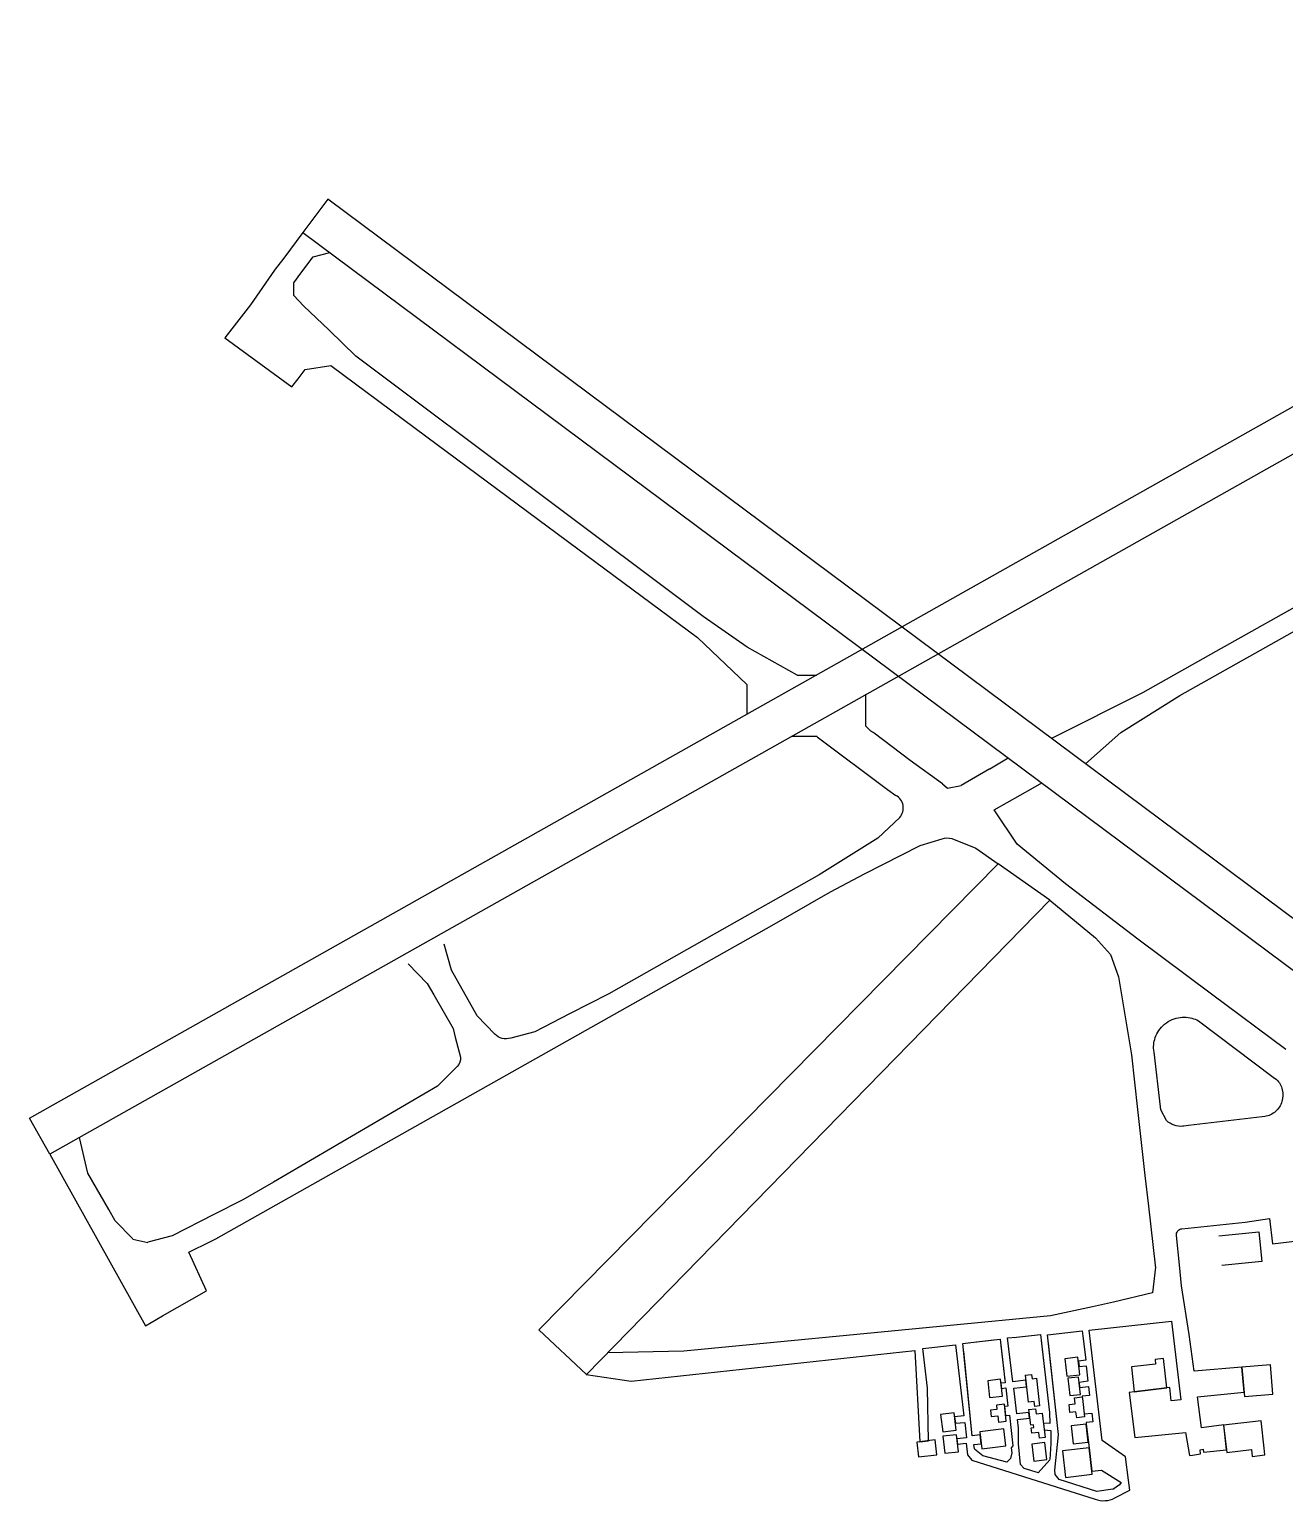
# Model space of a CAD drawing. Extents: x -84.4746 to -84.4499, y 46.7023 to 46.72.
# Drawn here: x -84.47464 to -84.45957, y 46.70228 to 46.71996 of the extents above; entities that cross this region are included whole.
import ezdxf

# ---------------------------------------------------------------- set-up
doc = ezdxf.new("R2010")
doc.units = 0
doc.header["$MEASUREMENT"] = 0
for name, color, linetype in [('runway', 90, 'Continuous'), ('taxiway', 130, 'Continuous'), ('term', 7, 'Continuous')]:
    doc.layers.add(name, color=color, linetype=linetype)

msp = doc.modelspace()

# ---------------------------------------------------------------- linework, layer by layer
for p, q in [((-84.46367800089189, 46.71089751756333), (-84.46361928699923, 46.71084832710111)), ((-84.46361928699923, 46.71084832710111), (-84.46345580909949, 46.710880545438))]:
    msp.add_line(p, q)
at = {"layer": 'runway'}
for p, q in [((-84.47464241350528, 46.70688632981618), (-84.45143450419799, 46.71995551111797)), ((-84.45119017738352, 46.7195221226376), (-84.47439805462119, 46.70645245178003)), ((-84.47106121276612, 46.71791705742331), (-84.47135861656032, 46.71751831056574)), ((-84.45509507303726, 46.70602271661929), (-84.47106121276612, 46.71791705742331)), ((-84.47135861656032, 46.71751831056574), (-84.4553924130102, 46.70562363186724)), ((-84.47439805462119, 46.70645245178003), (-84.47464241350528, 46.70688632981618))]:
    msp.add_line(p, q, dxfattribs=at)
at = {"layer": 'taxiway'}
for p, q in [((-84.47135861656032, 46.71751831056574), (-84.4715894840168, 46.71721113070236)), ((-84.47123695674703, 46.71722555192787), (-84.47103426582588, 46.71727755541946)), ((-84.47170128064433, 46.71706425148542), (-84.47198737262576, 46.71665004426549)), ((-84.47138444688585, 46.71702814534791), (-84.47123695674703, 46.71722555192787)), ((-84.47146899172533, 46.7169133042022), (-84.47138444688585, 46.71702814534791)), ((-84.47146899172533, 46.7167605439064), (-84.47146899172533, 46.7169133042022)), ((-84.47134976178695, 46.71663811891671), (-84.47146899172533, 46.7167605439064)), ((-84.47198737262576, 46.71665004426549), (-84.47229570408328, 46.71625471711794)), ((-84.47104306216784, 46.71634685552521), (-84.47134988317268, 46.71663932494655)), ((-84.47229570408328, 46.71625471711794), (-84.47149169325127, 46.71566347643189)), ((-84.47072171872051, 46.71603165209247), (-84.47104306216784, 46.71634685552521)), ((-84.46850386698245, 46.71437033693071), (-84.47072171872051, 46.71603165209247)), ((-84.47141549839455, 46.71576257526424), (-84.4713323479909, 46.71587209896453)), ((-84.4713322093561, 46.71587227051349), (-84.47102369466923, 46.71591928960639)), ((-84.47102379340134, 46.71591944839266), (-84.47102379340134, 46.71591944839266)), ((-84.47102379340134, 46.71591944839266), (-84.46986965869438, 46.71506665332754)), ((-84.47149169325127, 46.71566347643189), (-84.47141549839455, 46.71576257526424)), ((-84.46986965869438, 46.71506665332754), (-84.46817996013948, 46.7138127406121)), ((-84.46655335523997, 46.71290938517178), (-84.46850386698245, 46.71437033693071)), ((-84.46817996013948, 46.7138127406121), (-84.46662152065171, 46.71265608272448)), ((-84.46082796601684, 46.71196037753775), (-84.45819310761317, 46.71344316480142)), ((-84.45885290598748, 46.71335609725606), (-84.4603975277931, 46.71248725409479)), ((-84.46602396950136, 46.71253838107374), (-84.46655335523997, 46.71290938517178)), ((-84.46662152065171, 46.71265608272448), (-84.46662152065171, 46.71265608272448)), ((-84.46662152065171, 46.71265608272448), (-84.46602743493031, 46.71209304789875)), ((-84.46542394182462, 46.71220244681077), (-84.46602396950136, 46.71253838107374)), ((-84.4603975277931, 46.71248725409479), (-84.46127882562298, 46.71199173832412)), ((-84.46542511165619, 46.71220338888756), (-84.4651938433577, 46.71220338888756)), ((-84.46542394182462, 46.71220244681077), (-84.46542394182462, 46.71220244681077)), ((-84.4660275193646, 46.71209231344739), (-84.4660275193646, 46.71174148499253)), ((-84.46602743493031, 46.71209304789875), (-84.46602743493031, 46.71209304789875)), ((-84.46459908082763, 46.71159232654854), (-84.46459908082763, 46.71197466847565)), ((-84.46127882562298, 46.71199173832412), (-84.46237119911257, 46.71144359348679)), ((-84.46153857115534, 46.71151448583813), (-84.46082796601684, 46.71196037753775)), ((-84.46518338289779, 46.71146561499379), (-84.46549232216375, 46.71146561499379)), ((-84.46518427489949, 46.71146342941765), (-84.46434102639262, 46.71083283464534)), ((-84.46406575294394, 46.71118141610612), (-84.46450018663401, 46.71150817743918)), ((-84.46196124452713, 46.71113925207534), (-84.46153857115534, 46.71151448583813)), ((-84.46367795189354, 46.7108975913278), (-84.46406575294394, 46.71118141610612)), ((-84.4631101298533, 46.71108005352791), (-84.46345576968564, 46.71088067135342)), ((-84.46311117201647, 46.71107864565327), (-84.46289257634226, 46.71120984685309)), ((-84.46259113540157, 46.71084977485414), (-84.4624877902125, 46.71091014337412)), ((-84.46434102639262, 46.71083283464534), (-84.46423962238737, 46.71076122306094)), ((-84.46305752977659, 46.71058633287268), (-84.46259174015208, 46.71085033081214)), ((-84.46278308801851, 46.71017318913874), (-84.46305752977659, 46.71058633287268)), ((-84.4641916836629, 46.71049695862115), (-84.46445480435784, 46.71024548032703)), ((-84.46445480435784, 46.71024548032703), (-84.46515956548207, 46.70980704836749)), ((-84.4639455433572, 46.71015922848305), (-84.46368269570594, 46.71024024957)), ((-84.46356877163585, 46.71024235328667), (-84.46327860569644, 46.71012595105035)), ((-84.46220228038402, 46.70969834177618), (-84.46278308801851, 46.71017318913874)), ((-84.46461463958391, 46.70982059978324), (-84.4639455433572, 46.71015922848305)), ((-84.46327860569644, 46.71012595105035), (-84.4630115492728, 46.70993867582718)), ((-84.4630115492728, 46.70993867582718), (-84.4685243622111, 46.70434375697317)), ((-84.46502490725048, 46.70960171689002), (-84.46461463958391, 46.70982059978324)), ((-84.46239224174941, 46.70950405234795), (-84.4630115492728, 46.70993867582718)), ((-84.46515956548207, 46.70980704836749), (-84.46642175240012, 46.70909346462567)), ((-84.46133380221659, 46.70903498255099), (-84.46220228038402, 46.70969834177618)), ((-84.46795490646808, 46.70380852471881), (-84.46239224174941, 46.70950405234795)), ((-84.46572786406404, 46.70920007016488), (-84.46502490725048, 46.70960171689002)), ((-84.46239224174941, 46.70950405234795), (-84.46184385527545, 46.70905166520809)), ((-84.47240554187576, 46.70543907925106), (-84.46572786406404, 46.70920007016488)), ((-84.46957627805249, 46.70866100773531), (-84.46966077749047, 46.70897642973057)), ((-84.46642175240012, 46.70909346462567), (-84.46768417568119, 46.70837894093874)), ((-84.46184385527545, 46.70905166520809), (-84.46166058417921, 46.70885164671284)), ((-84.46044799626617, 46.70837363139415), (-84.46133380221659, 46.70903498255099)), ((-84.46166058417921, 46.70885164671284), (-84.46156409100507, 46.7085821324594)), ((-84.47009627048244, 46.70874004734959), (-84.46986501480038, 46.70850415478438)), ((-84.46926589012001, 46.70811471915382), (-84.46957627805249, 46.70866100773531)), ((-84.46156409100507, 46.7085821324594), (-84.46141055317744, 46.70764692352847)), ((-84.46986501480038, 46.70850415478438), (-84.46978648658413, 46.70836603809497)), ((-84.46978648658413, 46.70836603809497), (-84.46955594337186, 46.70796050062519)), ((-84.46768417568119, 46.70837894093874), (-84.46815760688311, 46.70813813734087)), ((-84.45955655992618, 46.70770881390413), (-84.46044799626617, 46.70837363139415)), ((-84.46905583994428, 46.7078947435333), (-84.46926589012001, 46.70811471915382)), ((-84.46815760688311, 46.70813813734087), (-84.46857560063012, 46.70792420437)), ((-84.46060694956884, 46.70805606577917), (-84.46060389209845, 46.70805373176706)), ((-84.46060389209845, 46.70805373176706), (-84.45970704999858, 46.70737972461753)), ((-84.46955594337186, 46.70796050062519), (-84.4695301446843, 46.70785812740892)), ((-84.46857560063012, 46.70792420437), (-84.46886410273908, 46.70784726405282)), ((-84.4695301446843, 46.70785812740892), (-84.46946823336272, 46.70761716153012)), ((-84.46113927116032, 46.7076783616442), (-84.46114494282538, 46.70772730289624)), ((-84.46141055317744, 46.70764692352847), (-84.4613366675184, 46.7069889271299)), ((-84.46106304917092, 46.70702063599643), (-84.46113927116032, 46.7076783616442)), ((-84.46950487979036, 46.70750518401689), (-84.4697437659628, 46.70727017783545)), ((-84.45970704999858, 46.70737972461753), (-84.45966808825486, 46.70735126453485)), ((-84.4697437659628, 46.70727017783545), (-84.47171160286645, 46.70611731921806)), ((-84.4613366675184, 46.7069889271299), (-84.46124789252396, 46.70619883145149)), ((-84.46105920789408, 46.70698748931058), (-84.46106304917092, 46.70702063599643)), ((-84.46098833893257, 46.7068573639121), (-84.46105920789408, 46.70698748931058)), ((-84.45984155409108, 46.70690056004628), (-84.46072478751498, 46.70679716871847)), ((-84.45980865077296, 46.70690437311995), (-84.45984155409108, 46.70690056004628)), ((-84.47393945208789, 46.70622551795978), (-84.47404208285218, 46.70665352293744)), ((-84.46078317143522, 46.70679040276892), (-84.46079251675636, 46.70678931976577)), ((-84.46072478751498, 46.70679716871847), (-84.46078317143522, 46.70679040276892)), ((-84.47439828995857, 46.7064524249806), (-84.47324707207348, 46.70439125054584)), ((-84.47368927376063, 46.7057882448265), (-84.47393945208789, 46.70622551795978)), ((-84.47171160286645, 46.70611731921806), (-84.47208203637285, 46.70590586424632)), ((-84.46124789252396, 46.70619883145149), (-84.46120595408617, 46.70582885399161)), ((-84.47361290810277, 46.70565431697457), (-84.47368927376063, 46.7057882448265)), ((-84.47208203637285, 46.70590586424632), (-84.4724285003665, 46.70572806587782)), ((-84.46120595408617, 46.70582885399161), (-84.46112628081086, 46.70512027731624)), ((-84.4733995699603, 46.70543533897765), (-84.47361290810277, 46.70565431697457)), ((-84.4724285003665, 46.70572806587782), (-84.47292796378183, 46.70547161770963)), ((-84.46080553006674, 46.70555847856983), (-84.46004406035107, 46.70563888014071)), ((-84.46004406035107, 46.70563888014071), (-84.45975162284849, 46.70568164880724)), ((-84.45975162284849, 46.70568164880724), (-84.45971617141628, 46.70537573556098)), ((-84.47339965686996, 46.70543507317738), (-84.47321941876542, 46.70539470115949)), ((-84.47292796378183, 46.70547161770963), (-84.47321923987295, 46.70539541645879)), ((-84.47272930619452, 46.70527730244785), (-84.4724670240099, 46.70540335515796)), ((-84.47246847155886, 46.70540428657742), (-84.47240554187576, 46.70543907925106)), ((-84.46083402196764, 46.70512691774916), (-84.46087081694377, 46.70547677383562)), ((-84.45971617141628, 46.70537573556098), (-84.45859333885605, 46.70551473639274)), ((-84.47251471655522, 46.70481295367561), (-84.47272930619452, 46.70527730244785)), ((-84.4611229144358, 46.70509718767658), (-84.46115696001802, 46.70478939547948)), ((-84.46080793451928, 46.7048726501413), (-84.46083402196764, 46.70512691774916)), ((-84.46071706379239, 46.7042904896154), (-84.46080793451928, 46.7048726501413)), ((-84.47304367500556, 46.70451105153399), (-84.47251654015125, 46.70481305389127)), ((-84.46115696001802, 46.70478939547948), (-84.46162754922294, 46.70467743435847)), ((-84.46238358379551, 46.70451161130585), (-84.46362698139404, 46.70439205772377)), ((-84.46187881546551, 46.70462246834872), (-84.46238358379551, 46.70451161130585)), ((-84.46162754922294, 46.70467743435847), (-84.46187881546551, 46.70462246834872)), ((-84.47324705562195, 46.70439146196627), (-84.47304367500556, 46.70451105153399)), ((-84.4685243622111, 46.70434375697317), (-84.46795490646808, 46.70380852471881)), ((-84.46362698139404, 46.70439205772377), (-84.46678643059013, 46.70408742902625)), ((-84.4619167131334, 46.70434265058108), (-84.46092826210592, 46.70444709541184)), ((-84.46176288447217, 46.70301469000338), (-84.4619167131334, 46.70434234905047)), ((-84.46092819720664, 46.70444718594082), (-84.46081847075102, 46.70350550891902)), ((-84.46391555613658, 46.7041199458207), (-84.46352160154674, 46.70416475191518)), ((-84.46352160154674, 46.70416503941624), (-84.46342279055533, 46.7033140958978)), ((-84.46332264225389, 46.70307156793794), (-84.46343400138942, 46.70418190412129)), ((-84.4634338537144, 46.70418250173822), (-84.46333767279864, 46.70419239042966)), ((-84.46335972514608, 46.70418879897296), (-84.46333767279864, 46.70419239042966)), ((-84.46333767279864, 46.70419239042966), (-84.46298719697104, 46.70423208712178)), ((-84.46333767279864, 46.70419239042966), (-84.46306371373639, 46.70422413878069)), ((-84.46298673114711, 46.70423348393444), (-84.46292651303138, 46.70370912965682)), ((-84.46289720033357, 46.70424694399589), (-84.4627907038083, 46.70425577713916)), ((-84.46283659097053, 46.70372233746173), (-84.46289720033357, 46.70424694399589)), ((-84.46281216884276, 46.70425328961623), (-84.4627907038083, 46.70425577713916)), ((-84.4627907038083, 46.70425577713916), (-84.46250341926864, 46.70428852569598)), ((-84.4627907038083, 46.70425577713916), (-84.46257503131922, 46.70428077082188)), ((-84.46250283154808, 46.70428911319208), (-84.46239425449899, 46.70335143153922)), ((-84.46249452536358, 46.70421667685687), (-84.46239425449899, 46.70335143153922)), ((-84.46241908674435, 46.70428602278247), (-84.4620011766221, 46.70433335945959)), ((-84.46228540724871, 46.70308640725318), (-84.46241879035804, 46.70428661544369)), ((-84.46228540724871, 46.70308640725318), (-84.46240769678444, 46.70418592089926)), ((-84.46200136264078, 46.70433335945959), (-84.46196015386707, 46.703981209834)), ((-84.46199397233347, 46.70427303208822), (-84.46196015386707, 46.703981209834)), ((-84.46065861037634, 46.70384759662882), (-84.46071706379239, 46.7042904896154)), ((-84.46678643059013, 46.70408742902625), (-84.46769962318724, 46.70406925943161)), ((-84.46741763220051, 46.70372976139556), (-84.46401107193127, 46.70409669293714)), ((-84.46401107193127, 46.70409669293714), (-84.4639505523493, 46.7030021801047)), ((-84.4638602552868, 46.70364275036073), (-84.46391555613658, 46.7041199458207)), ((-84.46332264225389, 46.70307156793794), (-84.46342488748543, 46.70408814235279)), ((-84.46297835898825, 46.70415651256894), (-84.46292651303138, 46.70370912965682)), ((-84.46283659097053, 46.70372233746173), (-84.46288590991995, 46.70414791462452)), ((-84.46795885225617, 46.70380810897145), (-84.46741763220051, 46.70372976139556)), ((-84.46196015386707, 46.703981209834), (-84.4620473283748, 46.70396770384504)), ((-84.46196015386707, 46.703981209834), (-84.4620473283748, 46.70396770384504)), ((-84.46203986580599, 46.70390330874169), (-84.4619549548023, 46.70391314884089)), ((-84.46203986580599, 46.70390330874169), (-84.4619549548023, 46.70391314884089)), ((-84.4619549548023, 46.70391314884089), (-84.46193334550455, 46.7037266804803)), ((-84.4619549548023, 46.70391314884089), (-84.46193334550455, 46.7037266804803)), ((-84.46008422708994, 46.70389746303864), (-84.46065861037634, 46.70384759662882)), ((-84.46384760779631, 46.7030141100616), (-84.4638602552868, 46.70364275036073)), ((-84.46292651303138, 46.70370912965682), (-84.4629771578576, 46.70370326056931)), ((-84.46292651303138, 46.70370912965682), (-84.4629771578576, 46.70370326056931)), ((-84.46297001398503, 46.70364161552135), (-84.46291868772917, 46.70364756357787)), ((-84.46297001398503, 46.70364161552135), (-84.46291868772917, 46.70364756357787)), ((-84.46291868772917, 46.70364756357787), (-84.4628931863887, 46.70342751046949)), ((-84.46291868772917, 46.70364756357787), (-84.4628931863887, 46.70342751046949)), ((-84.46267966745329, 46.70374052289012), (-84.46283659097053, 46.70372233746173)), ((-84.46267966745329, 46.70374052289012), (-84.46283659097053, 46.70372233746173)), ((-84.46282174599874, 46.7036438270714), (-84.4626704139808, 46.70366067393535)), ((-84.46282174599874, 46.7036438270714), (-84.4626704139808, 46.70366067393535)), ((-84.4627861479099, 46.70333664831294), (-84.46282174599874, 46.7036438270714)), ((-84.4627861479099, 46.70333664831294), (-84.46282174599874, 46.7036438270714)), ((-84.4626704139808, 46.70366067393535), (-84.46267966745329, 46.70374052289012)), ((-84.4626704139808, 46.70366067393535), (-84.46267966745329, 46.70374052289012)), ((-84.46193334550455, 46.7037266804803), (-84.46203953258116, 46.70371272229433)), ((-84.46193334550455, 46.7037266804803), (-84.46203953258116, 46.70371272229433)), ((-84.46203256638886, 46.70365261046315), (-84.46192619035072, 46.70366493808526)), ((-84.46203256638886, 46.70365261046315), (-84.46192619035072, 46.70366493808526)), ((-84.46192619035072, 46.70366493808526), (-84.46191375555645, 46.70355763724971)), ((-84.46192619035072, 46.70366493808526), (-84.46191375555645, 46.70355763724971)), ((-84.46095087420728, 46.70365094714435), (-84.46098504303767, 46.70364698741397)), ((-84.46093248853612, 46.70349229571619), (-84.46095087420728, 46.70365094714435)), ((-84.46191375555645, 46.70355763724971), (-84.46200202503485, 46.70354740794627)), ((-84.46191375555645, 46.70355763724971), (-84.46200202503485, 46.70354740794627)), ((-84.4613767920849, 46.70360158871043), (-84.4614383342372, 46.70359270564567)), ((-84.4614383342372, 46.70359270564567), (-84.46137146095013, 46.70305395907035)), ((-84.46081847075102, 46.70350550891902), (-84.46093248853612, 46.70349229571619)), ((-84.46061839194094, 46.70353885690234), (-84.46005772180725, 46.70359532245264)), ((-84.4605698497765, 46.70316957073906), (-84.46061839194094, 46.70353885690234)), ((-84.46342279055533, 46.7033140958978), (-84.46353344986565, 46.70330127189925)), ((-84.4628931863887, 46.70342751046949), (-84.46293343941252, 46.70342284565892)), ((-84.46292100179787, 46.70331552048664), (-84.46287636815482, 46.70332069295493)), ((-84.46292100179787, 46.70331552048664), (-84.46287636815482, 46.70332069295493)), ((-84.46287636815482, 46.70332069295493), (-84.4628338941239, 46.70295418114206)), ((-84.46287636815482, 46.70332069295493), (-84.4628338941239, 46.70295418114206)), ((-84.46264158747373, 46.70335340101836), (-84.4627861479099, 46.70333664831294)), ((-84.46264158747373, 46.70335340101836), (-84.4627861479099, 46.70333664831294)), ((-84.4627791513803, 46.70327010279453), (-84.46263349597344, 46.70328357881444)), ((-84.4627791513803, 46.70327010279453), (-84.46263349597344, 46.70328357881444)), ((-84.46263349597344, 46.70328357881444), (-84.46264158747373, 46.70335340101836)), ((-84.46263349597344, 46.70328357881444), (-84.46264158747373, 46.70335340101836)), ((-84.46239425449899, 46.70335143153922), (-84.4623907433083, 46.70322131860202)), ((-84.46239425449899, 46.70335143153922), (-84.4623907433083, 46.70322131860202)), ((-84.46197735004837, 46.7033344855126), (-84.46188642786159, 46.70334502223103)), ((-84.46197735004837, 46.7033344855126), (-84.46188642786159, 46.70334502223103)), ((-84.46188642786159, 46.70334502223103), (-84.46187437945125, 46.70324105553352)), ((-84.46188642786159, 46.70334502223103), (-84.46187437945125, 46.70324105553352)), ((-84.46352447560496, 46.70322383228514), (-84.4634128214913, 46.70323339265374)), ((-84.4634128214913, 46.70323339265374), (-84.46339151960849, 46.70304957700149)), ((-84.46276834432948, 46.70316258866071), (-84.4627791513803, 46.70327010279453)), ((-84.46276834432948, 46.70316258866071), (-84.4627791513803, 46.70327010279453)), ((-84.4627685469656, 46.70297662620035), (-84.46276834432948, 46.70316258866071)), ((-84.4627685469656, 46.70297662620035), (-84.46276834432948, 46.70316258866071)), ((-84.4623907433083, 46.70322131860202), (-84.46246741592073, 46.70322296458969)), ((-84.4623907433083, 46.70322131860202), (-84.46246741592073, 46.70322296458969)), ((-84.46245824141727, 46.70314379706463), (-84.46237977107211, 46.70313557691764)), ((-84.46245824141727, 46.70314379706463), (-84.46237977107211, 46.70313557691764)), ((-84.46237977107211, 46.70313557691764), (-84.46237761484049, 46.70298182719856)), ((-84.46237977107211, 46.70313557691764), (-84.46237761484049, 46.70298182719856)), ((-84.46187437945125, 46.70324105553352), (-84.46195585896977, 46.70323161309954)), ((-84.46187437945125, 46.70324105553352), (-84.46195585896977, 46.70323161309954)), ((-84.46137146095013, 46.70305395907035), (-84.46076329116673, 46.70311427676039)), ((-84.46076329116673, 46.70311427676039), (-84.46071318752387, 46.70283729014657)), ((-84.4603003742292, 46.70320255062454), (-84.4605698497765, 46.70316957073906)), ((-84.46339151960849, 46.70304957700149), (-84.46350648652776, 46.7030362538061)), ((-84.46349895345095, 46.7029712502834), (-84.46339566818305, 46.70298321972476)), ((-84.46339566818305, 46.70298321972476), (-84.46337942031512, 46.70284301557113)), ((-84.46322536816913, 46.7030828407601), (-84.46332264225389, 46.70307156793794)), ((-84.46330104827966, 46.70296695633264), (-84.46321323796947, 46.70297816829612)), ((-84.46330104827966, 46.70296695633264), (-84.46321323796947, 46.70297816829612)), ((-84.46329597907518, 46.70291725468195), (-84.46330104827966, 46.70296695633264)), ((-84.46329597907518, 46.70291725468195), (-84.46330104827966, 46.70296695633264)), ((-84.4628338941239, 46.70295418114206), (-84.46285588707723, 46.70292709214527)), ((-84.4628338941239, 46.70295418114206), (-84.46285588707723, 46.70292709214527)), ((-84.46285588707723, 46.70292709214527), (-84.46284484913674, 46.70286930194857)), ((-84.46285588707723, 46.70292709214527), (-84.46284484913674, 46.70286930194857)), ((-84.46274417441458, 46.7027280051341), (-84.4627685469656, 46.70297662620035)), ((-84.46274417441458, 46.7027280051341), (-84.4627685469656, 46.70297662620035)), ((-84.46237761484049, 46.70298182719856), (-84.46239061835182, 46.70278629161553)), ((-84.46237761484049, 46.70298182719856), (-84.46239061835182, 46.70278629161553)), ((-84.46232976228717, 46.70266023168419), (-84.4622852761027, 46.70308583125957)), ((-84.46148029496034, 46.70282043462025), (-84.46176288447217, 46.70301469000338)), ((-84.46337976528747, 46.70284274725847), (-84.46332577025849, 46.70277919360873)), ((-84.463326250331, 46.70277984787638), (-84.4618466132838, 46.70231233400136)), ((-84.4632963206267, 46.70291746005374), (-84.46319477761841, 46.70283449104309)), ((-84.46290750866319, 46.70275598697563), (-84.4631948941847, 46.70283413753629)), ((-84.46290750866319, 46.70275598697563), (-84.4631948941847, 46.70283413753629)), ((-84.46286466536311, 46.70280001912885), (-84.46290750866319, 46.70275598697563)), ((-84.46286466536311, 46.70280001912885), (-84.46290750866319, 46.70275598697563)), ((-84.46284518363132, 46.70286932543727), (-84.46286467673022, 46.70279987407204)), ((-84.46252885784043, 46.70262668717099), (-84.46238996808586, 46.70278548764154)), ((-84.46144498857802, 46.70253897086857), (-84.46148029496034, 46.70282043462025)), ((-84.46071318752387, 46.70283729014657), (-84.4606779697099, 46.70284198803105)), ((-84.4606779697099, 46.70284198803105), (-84.4605803117854, 46.70285505645185)), ((-84.46058686230259, 46.70290562230904), (-84.46055005340928, 46.70291084986985)), ((-84.4605803117854, 46.70285505645185), (-84.46058686230259, 46.70290562230904)), ((-84.46055005340928, 46.70291084986985), (-84.46054529097546, 46.70287571352718)), ((-84.46054529097546, 46.70287571352718), (-84.46027023976283, 46.70290420952949)), ((-84.46269669558669, 46.70267946934715), (-84.46274417441458, 46.7027280051341)), ((-84.46269669558669, 46.70267946934715), (-84.46274417441458, 46.7027280051341)), ((-84.46252781038606, 46.70262699856841), (-84.46269669558669, 46.70267946934715)), ((-84.46252781038606, 46.70262699856841), (-84.46269669558669, 46.70267946934715)), ((-84.46232775157758, 46.70261007979077), (-84.46233093515904, 46.70266096184192)), ((-84.46232775157758, 46.70261007979077), (-84.46233093515904, 46.70266096184192)), ((-84.46227685128216, 46.70254627911399), (-84.46232775157758, 46.70261007979077)), ((-84.46188532500675, 46.70264638055807), (-84.46177133155844, 46.70265959094058)), ((-84.46188532500675, 46.70264638055807), (-84.46177133155844, 46.70265959094058)), ((-84.46177120559612, 46.70265980346885), (-84.46153329652117, 46.70251388142673)), ((-84.46182598992687, 46.70240380895432), (-84.46227685128216, 46.70254627911399)), ((-84.46182598992687, 46.70240380895432), (-84.46227685128216, 46.70254627911399)), ((-84.46163277052509, 46.70243016284728), (-84.46182716832959, 46.70240402495902)), ((-84.46155233306575, 46.70248243247574), (-84.46163319382099, 46.70242955513542)), ((-84.4616082868151, 46.70232636333989), (-84.46143015354849, 46.70242010965544)), ((-84.4615324032315, 46.7025132778887), (-84.46155233306575, 46.70248243247574)), ((-84.46143015354849, 46.70242010965544), (-84.46144498857802, 46.70253897086857))]:
    msp.add_line(p, q, dxfattribs=at)
at = {"layer": 'taxiway', "linetype": 'ByBlock'}
msp.add_line((-84.47158948406663, 46.71721112935069), (-84.47170227092474, 46.71706280386447), dxfattribs=at)
at = {"layer": 'taxiway'}
msp.add_arc((-84.46432248903218, 46.71060967260138), 0.0001727398873151, 319.2508251003182, 61.32962080728831, dxfattribs=at)
for points in [[(-84.46450018663401, 46.71150817743918), (-84.46453574105367, 46.71152724093285), (-84.46457013321663, 46.71155457810939), (-84.46459903003903, 46.71159217093467)], [(-84.46368269570594, 46.71024024957), (-84.46364589940788, 46.71025388596317), (-84.46360582015595, 46.71025409118548), (-84.46356877163585, 46.71024235328667)], [(-84.46096920997836, 46.70804437134811), (-84.46090933985784, 46.70808194173645), (-84.46084167147517, 46.70809925446376), (-84.46077626105632, 46.70809795579399)], [(-84.46077626105632, 46.70809795579399), (-84.46074401783552, 46.70809831345589), (-84.4607133440437, 46.70809412378154), (-84.46068448723307, 46.70808624597293)], [(-84.46068448723307, 46.70808624597293), (-84.46065651250497, 46.70807895652338), (-84.46063008705347, 46.70806800996309), (-84.46060694956884, 46.70805606577917)], [(-84.46886410273908, 46.70784726405282), (-84.46893183876763, 46.70782478879114), (-84.46900636568509, 46.70784303541272), (-84.46905583994428, 46.7078947435333)], [(-84.46113722187518, 46.70781008085032), (-84.4611306067585, 46.70783876666749), (-84.46112014392921, 46.70786851497567), (-84.46110548325753, 46.70789736859775)], [(-84.46110548325753, 46.70789736859775), (-84.4610765262377, 46.70795545290288), (-84.46103022069683, 46.70800770465084), (-84.46096920997836, 46.70804437134811)], [(-84.46114494282538, 46.70772730289624), (-84.46114526096093, 46.70775345878527), (-84.46114338305415, 46.70778152162958), (-84.46113722187518, 46.70781008085032)], [(-84.46946823336272, 46.70761716153012), (-84.46946111940903, 46.70757620578614), (-84.4694753610413, 46.70753479761919), (-84.46950487979036, 46.70750518401689)], [(-84.45966808825486, 46.70735126453485), (-84.45963448724626, 46.70731670788948), (-84.45961060825984, 46.7072743160834), (-84.45959896239383, 46.70722702904575)], [(-84.45959896239383, 46.70722702904575), (-84.4595874769681, 46.70718048798708), (-84.45958894862311, 46.70713168079648), (-84.45960359224733, 46.70708544130294)], [(-84.45960359224733, 46.70708544130294), (-84.45961724056608, 46.70703870056224), (-84.45964481897639, 46.70699808987655), (-84.45968086571354, 46.70696606730184)], [(-84.46079251675636, 46.70678931976577), (-84.46086465095381, 46.70678096033498), (-84.46093721259305, 46.70680587191013), (-84.46098833893257, 46.7068573639121)], [(-84.45968086571354, 46.70696606730184), (-84.45971656327487, 46.70693401120135), (-84.4597609660701, 46.70691258750088), (-84.45980865077296, 46.70690437311995)], [(-84.46087081694377, 46.70547677383562), (-84.46087291526239, 46.70549488039529), (-84.46086840275758, 46.70551446830963), (-84.46085485230476, 46.70553204531852)], [(-84.46085485230476, 46.70553204531852), (-84.4608417523333, 46.70554818896009), (-84.46082366096323, 46.70555637743087), (-84.46080553006674, 46.70555847856983)], [(-84.46112628081086, 46.70512027731624), (-84.46112521017695, 46.70511699781044), (-84.46112470533951, 46.70511264152793), (-84.46112431613524, 46.70510928305318)], [(-84.46112431613524, 46.70510928305318), (-84.4611238084775, 46.70510490243386), (-84.46112341927324, 46.70510154395907), (-84.4611229144358, 46.70509718767658)], [(-84.4618466132838, 46.70231233400136), (-84.4617685239246, 46.70228335226818), (-84.46168203767554, 46.7022878995961), (-84.4616082868151, 46.70232636333989)]]:
    msp.add_open_spline(points, degree=3, dxfattribs=at)
at = {"layer": 'term'}
for p, q in [((-84.46036167843876, 46.70547330354433), (-84.45987993519066, 46.7055223489311)), ((-84.45987993519066, 46.7055223489311), (-84.4598439628025, 46.70516448049746)), ((-84.4598439628025, 46.70516448049746), (-84.46032538644221, 46.705116508021)), ((-84.46205289004737, 46.70401569596292), (-84.46221180918005, 46.70399727926827)), ((-84.46221180918005, 46.70399727926827), (-84.46218743314758, 46.70378693653261)), ((-84.46202851401489, 46.70380535322729), (-84.46205289004737, 46.70401569596292)), ((-84.4610260448611, 46.70400079543099), (-84.46112735885028, 46.70398905443557)), ((-84.46112735885028, 46.70398905443557), (-84.46112078186223, 46.70393230107912)), ((-84.46098504303767, 46.70364698741397), (-84.4610260448611, 46.70400079543099)), ((-84.462686619544, 46.70380051303744), (-84.4626095206447, 46.70380944781364)), ((-84.4626095206447, 46.70380944781364), (-84.46260353310369, 46.70375778084293)), ((-84.46218743314758, 46.70378693653261), (-84.46202851401489, 46.70380535322729)), ((-84.4620473283748, 46.70396770384504), (-84.46203986580599, 46.70390330874169)), ((-84.4620473283748, 46.70396770384504), (-84.46203986580599, 46.70390330874169)), ((-84.46141121692033, 46.70389864337098), (-84.4613767920849, 46.70360158871043)), ((-84.46112078186223, 46.70393230107912), (-84.46112078186223, 46.70393230107912)), ((-84.46005772180725, 46.70359532245264), (-84.46008422708994, 46.70389746303864)), ((-84.46008422708994, 46.70389746303864), (-84.46005349174452, 46.70354456167524)), ((-84.45971101038677, 46.70357433611143), (-84.459741358436, 46.7039277263025)), ((-84.46298271953017, 46.70375125268718), (-84.46313667396097, 46.70373341133791)), ((-84.46313667396097, 46.70373341133791), (-84.4631133104237, 46.70353180550406)), ((-84.46295935599287, 46.70354964685328), (-84.46298271953017, 46.70375125268718)), ((-84.4629771578576, 46.70370326056931), (-84.46297001398503, 46.70364161552135)), ((-84.4629771578576, 46.70370326056931), (-84.46297001398503, 46.70364161552135)), ((-84.46260353310369, 46.70375778084293), (-84.46255184179626, 46.70376377120428)), ((-84.46255184179626, 46.70376377120428), (-84.46251344594914, 46.70343245036625)), ((-84.46204710514249, 46.70377806653188), (-84.46217521391956, 46.70376322036331)), ((-84.46217521391956, 46.70376322036331), (-84.46215112555981, 46.70355535997861)), ((-84.46202301678267, 46.70357020614715), (-84.46204710514249, 46.70377806653188)), ((-84.46203953258116, 46.70371272229433), (-84.46203256638886, 46.70365261046315)), ((-84.46203953258116, 46.70371272229433), (-84.46203256638886, 46.70365261046315)), ((-84.46098504303767, 46.70364698741397), (-84.4613767920849, 46.70360158871043)), ((-84.4613767920849, 46.70360158871043), (-84.46098504303767, 46.70364698741397)), ((-84.4631133104237, 46.70353180550406), (-84.46295935599287, 46.70354964685328)), ((-84.46293674200815, 46.703451344021), (-84.46303126603746, 46.70344038989511)), ((-84.46291303439172, 46.70324676910074), (-84.46293674200815, 46.703451344021)), ((-84.462578595819, 46.70348406833696), (-84.46264900210544, 46.70347590914895)), ((-84.46257182986942, 46.70342568441671), (-84.462578595819, 46.70348406833696)), ((-84.46215921649087, 46.70344661769134), (-84.4620871066302, 46.70345497430179)), ((-84.46215112555981, 46.70355535997861), (-84.46202301678267, 46.70357020614715)), ((-84.46209554220962, 46.7035277655921), (-84.46200101818035, 46.70353871971804)), ((-84.4620871066302, 46.70345497430179), (-84.46209554220962, 46.7035277655921)), ((-84.46200202503485, 46.70354740794627), (-84.46200101818035, 46.70353871971804)), ((-84.46200202503485, 46.70354740794627), (-84.46200101818035, 46.70353871971804)), ((-84.46200101818035, 46.70353871971804), (-84.46199903831518, 46.70352163530282)), ((-84.46200101818035, 46.70353871971804), (-84.46199903831518, 46.70352163530282)), ((-84.46199903831518, 46.70352163530282), (-84.46197735004837, 46.7033344855126)), ((-84.46199903831518, 46.70352163530282), (-84.46197735004837, 46.7033344855126)), ((-84.46199903831518, 46.70352163530282), (-84.46197346082604, 46.7033009251016)), ((-84.46005349174452, 46.70354456167524), (-84.45971101038677, 46.70357433611143)), ((-84.46353889308475, 46.7033482418726), (-84.46370124370252, 46.70332942751271)), ((-84.46370124370252, 46.70332942751271), (-84.46367718636627, 46.70312183483249)), ((-84.46351483574853, 46.70314064919241), (-84.46353889308475, 46.7033482418726)), ((-84.46353344986565, 46.70330127189925), (-84.46352447560496, 46.70322383228514)), ((-84.4630252869574, 46.70338879593471), (-84.46310411376766, 46.70337966091572)), ((-84.46310411376766, 46.70337966091572), (-84.46309536795287, 46.70330419258028)), ((-84.46309536795287, 46.70330419258028), (-84.46301654114268, 46.70331332759928)), ((-84.46303126603746, 46.70344038989511), (-84.4630252869574, 46.70338879593471)), ((-84.46301654114268, 46.70331332759928), (-84.46300755842097, 46.70323581497486)), ((-84.46293343941252, 46.70342284565892), (-84.46292100179787, 46.70331552048664)), ((-84.46293343941252, 46.70342284565892), (-84.46292100179787, 46.70331552048664)), ((-84.46264566565758, 46.70338859199321), (-84.46256082766423, 46.70339842363143)), ((-84.46251344594914, 46.70343245036625), (-84.46257182986942, 46.70342568441671)), ((-84.46256082766423, 46.70339842363143), (-84.46255375429972, 46.70333738700286)), ((-84.46255375429972, 46.70333738700286), (-84.46248164443907, 46.70334574361333)), ((-84.46248164443907, 46.70334574361333), (-84.46244759752663, 46.70305195008043)), ((-84.46214845132647, 46.70335372422585), (-84.46215921649087, 46.70344661769134)), ((-84.46207634146577, 46.70336208083635), (-84.46214845132647, 46.70335372422585)), ((-84.46206798485532, 46.70328997097567), (-84.46207634146577, 46.70336208083635)), ((-84.46197346082604, 46.7033009251016), (-84.46206798485532, 46.70328997097567)), ((-84.46367718636627, 46.70312183483249), (-84.46351483574853, 46.70314064919241)), ((-84.46294155196033, 46.70315573580835), (-84.46322994272946, 46.70312231500713)), ((-84.46322994272946, 46.70312231500713), (-84.46320628305844, 46.70291815381204)), ((-84.46300755842097, 46.70323581497486), (-84.46291303439172, 46.70324676910074)), ((-84.46291789228935, 46.70295157461324), (-84.46294155196033, 46.70315573580835)), ((-84.46258693723121, 46.70320467414834), (-84.46262358304605, 46.70320042736714)), ((-84.46261461512259, 46.70317024250087), (-84.46258336670508, 46.70317386379274)), ((-84.46260676334956, 46.7031024889227), (-84.46261461512259, 46.70317024250087)), ((-84.46252321520518, 46.70311217108393), (-84.46260676334956, 46.7031024889227)), ((-84.46258336670508, 46.70317386379274), (-84.46258693723121, 46.70320467414834)), ((-84.46251532676801, 46.70304410112771), (-84.46252321520518, 46.70311217108393)), ((-84.46246741592073, 46.70322296458969), (-84.46245824141727, 46.70314379706463)), ((-84.46246741592073, 46.70322296458969), (-84.46245824141727, 46.70314379706463)), ((-84.46195375783083, 46.70321348220308), (-84.46213421500828, 46.70319256952452)), ((-84.46213421500828, 46.70319256952452), (-84.46210915363788, 46.70297631295285)), ((-84.46195585896977, 46.70323161309954), (-84.46195375783083, 46.70321348220308)), ((-84.46195585896977, 46.70323161309954), (-84.46195375783083, 46.70321348220308)), ((-84.46195375783083, 46.70321348220308), (-84.46191808867324, 46.70292910085888)), ((-84.46195375783083, 46.70321348220308), (-84.46191808867324, 46.70292910085888)), ((-84.4619286964604, 46.70299722563142), (-84.46195375783083, 46.70321348220308)), ((-84.45985471922803, 46.70325419633863), (-84.4603047548485, 46.70320204296682)), ((-84.4603047548485, 46.70320204296682), (-84.46026666641639, 46.70287337483713)), ((-84.46027023976283, 46.70290420952949), (-84.4603003742292, 46.70320255062454)), ((-84.45981663079596, 46.70292552820896), (-84.45985471922803, 46.70325419633863)), ((-84.46376603093067, 46.70302356377685), (-84.46398839603252, 46.70299779450589)), ((-84.46398839603252, 46.70299779450589), (-84.4639677907689, 46.70281999003675)), ((-84.4639505523493, 46.7030021801047), (-84.46384760779631, 46.7030141100616)), ((-84.46374542566706, 46.70284575930772), (-84.46376603093067, 46.70302356377685)), ((-84.4635122766463, 46.70308621720264), (-84.4636736051196, 46.70306752129621)), ((-84.4636736051196, 46.70306752129621), (-84.4636499059641, 46.70286301938626)), ((-84.46348857749084, 46.70288171529271), (-84.4635122766463, 46.70308621720264)), ((-84.46350648652776, 46.7030362538061), (-84.46349895345095, 46.7029712502834)), ((-84.46321323796947, 46.70297816829612), (-84.46322536816913, 46.7030828407601)), ((-84.46321323796947, 46.70297816829612), (-84.46322536816913, 46.7030828407601)), ((-84.46320628305844, 46.70291815381204), (-84.46291789228935, 46.70295157461324)), ((-84.46244854633436, 46.70299267211851), (-84.46260746546704, 46.70297425542382)), ((-84.46260746546704, 46.70297425542382), (-84.46258379451473, 46.70276999688161)), ((-84.46244759752663, 46.70305195008043), (-84.46251532676801, 46.70304410112771)), ((-84.46242487538208, 46.70278841357631), (-84.46244854633436, 46.70299267211851)), ((-84.46191845372485, 46.70292905855411), (-84.46223935842372, 46.70289186980428)), ((-84.46210915363788, 46.70297631295285), (-84.4619286964604, 46.70299722563142)), ((-84.46188153290556, 46.70261046584871), (-84.46191845372485, 46.70292905855411)), ((-84.46191808867324, 46.70292910085888), (-84.46188532500675, 46.70264638055807)), ((-84.46191808867324, 46.70292910085888), (-84.46188532500675, 46.70264638055807)), ((-84.45980714887749, 46.70284370797554), (-84.45981663079596, 46.70292552820896)), ((-84.4639677907689, 46.70281999003675), (-84.46374542566706, 46.70284575930772)), ((-84.4636499059641, 46.70286301938626), (-84.46348857749084, 46.70288171529271)), ((-84.46258379451473, 46.70276999688161), (-84.46242487538208, 46.70278841357631)), ((-84.46223935842372, 46.70289186980428), (-84.4622024376044, 46.70257327709895)), ((-84.46026666641639, 46.70287337483713), (-84.4599702201752, 46.70290772916452)), ((-84.4599702201752, 46.70290772916452), (-84.4599607382567, 46.70282590893113)), ((-84.4599607382567, 46.70282590893113), (-84.45980714887749, 46.70284370797554)), ((-84.4622024376044, 46.70257327709895), (-84.46188153290556, 46.70261046584871))]:
    msp.add_line(p, q, dxfattribs=at)
at = {"layer": 'term', "linetype": 'ByBlock'}
for p, q in [((-84.46112090343158, 46.70393246228353), (-84.46141150168982, 46.70389878566257)), ((-84.46008510739433, 46.70389915432489), (-84.45974071016694, 46.70392925821071)), ((-84.46268644623304, 46.70380038550752), (-84.46264885882626, 46.70347604076549)), ((-84.46264530360541, 46.70338802996528), (-84.46262356778102, 46.70320046979617))]:
    msp.add_line(p, q, dxfattribs=at)

doc.saveas('drawing.dxf')
